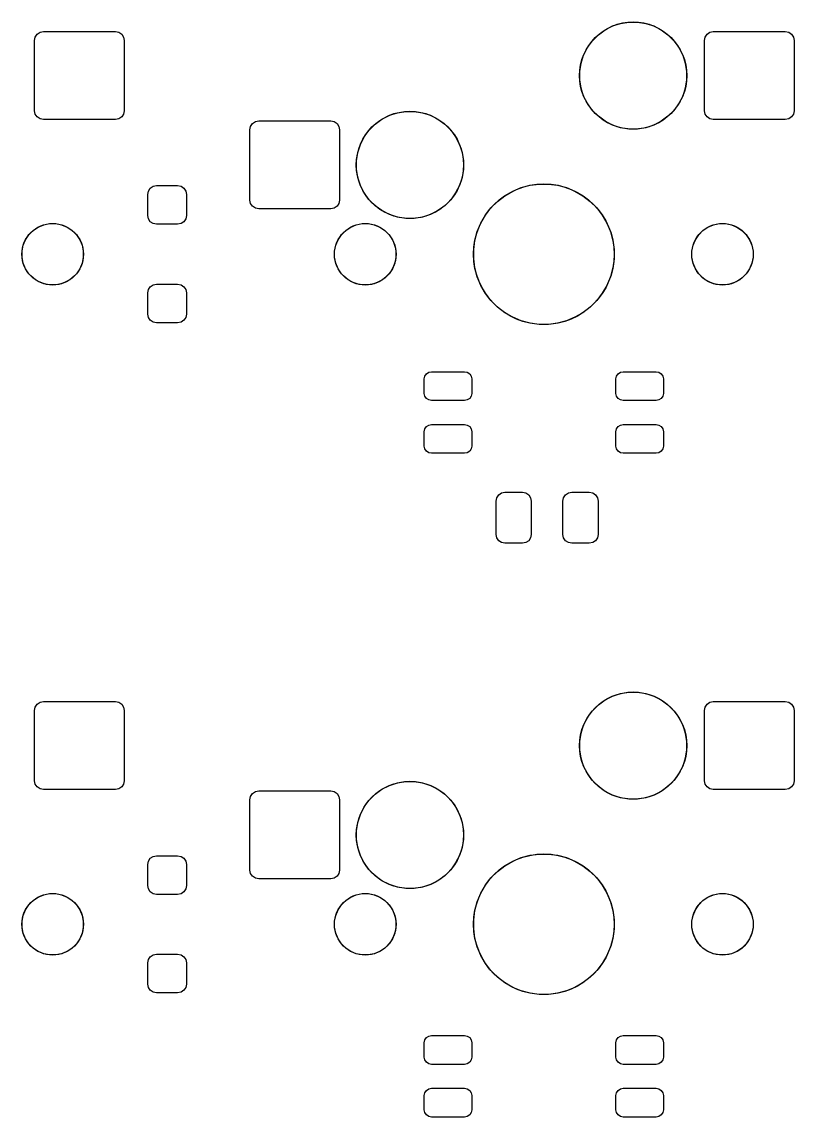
# Model space of a CAD drawing. Header units: millimetres. Extents: x 21 to 415, y -164 to -17.
# Drawn here: x 280.94 to 302.91, y -55.99 to -24.85 of the extents above; entities that cross this region are included whole.
import ezdxf

# ---------------------------------------------------------------- set-up
doc = ezdxf.new("R2010")
doc.units = ezdxf.units.MM
doc.layers.add('B.Mask', color=4, linetype='CONTINUOUS', true_color=0x02ffee)

msp = doc.modelspace()

# ---------------------------------------------------------------- linework, layer by layer
at = {"layer": 'B.Mask', "linetype": 'CONTINUOUS'}
for p, q in [((297.745783, -24.967959), (297.973371, -24.894011)), ((297.973371, -24.894011), (298.209725, -24.856576)), ((298.209725, -24.856576), (298.449025, -24.856576)), ((298.449025, -24.856576), (298.685379, -24.894011)), ((298.685379, -24.894011), (298.912967, -24.967959)), ((281.325405, -25.281204), (281.379598, -25.200098)), ((281.379598, -25.200098), (281.460704, -25.145905)), ((281.460704, -25.145905), (281.556375, -25.126875)), ((281.556375, -25.126875), (283.606375, -25.126875)), ((283.606375, -25.126875), (283.702046, -25.145905)), ((283.702046, -25.145905), (283.783152, -25.200098)), ((283.783152, -25.200098), (283.837345, -25.281204)), ((297.169756, -25.386467), (297.338967, -25.217256)), ((297.338967, -25.217256), (297.532565, -25.076599)), ((297.532565, -25.076599), (297.745783, -24.967959)), ((298.912967, -24.967959), (299.126185, -25.076599)), ((299.126185, -25.076599), (299.319783, -25.217256)), ((299.319783, -25.217256), (299.488994, -25.386467)), ((300.375405, -25.281204), (300.429598, -25.200098)), ((300.429598, -25.200098), (300.510704, -25.145905)), ((300.510704, -25.145905), (300.606375, -25.126875)), ((300.606375, -25.126875), (302.656375, -25.126875)), ((302.656375, -25.126875), (302.752046, -25.145905)), ((302.752046, -25.145905), (302.833152, -25.200098)), ((302.833152, -25.200098), (302.887345, -25.281204)), ((281.306375, -25.376875), (281.325405, -25.281204)), ((281.306375, -27.376875), (281.306375, -25.376875)), ((283.837345, -25.281204), (283.856375, -25.376875)), ((283.856375, -25.376875), (283.856375, -27.376875)), ((297.029099, -25.580065), (297.169756, -25.386467)), ((299.488994, -25.386467), (299.629651, -25.580065)), ((300.356375, -25.376875), (300.375405, -25.281204)), ((300.356375, -27.376875), (300.356375, -25.376875)), ((302.887345, -25.281204), (302.906375, -25.376875)), ((302.906375, -25.376875), (302.906375, -27.376875)), ((296.846511, -26.020871), (296.920459, -25.793283)), ((296.920459, -25.793283), (297.029099, -25.580065)), ((299.629651, -25.580065), (299.738291, -25.793283)), ((299.738291, -25.793283), (299.812239, -26.020871)), ((296.809076, -26.257225), (296.846511, -26.020871)), ((299.812239, -26.020871), (299.849674, -26.257225)), ((296.809076, -26.496525), (296.809076, -26.257225)), ((299.849674, -26.257225), (299.849674, -26.496525)), ((296.846511, -26.732879), (296.809076, -26.496525)), ((296.920459, -26.960467), (296.846511, -26.732879)), ((299.812239, -26.732879), (299.738291, -26.960467)), ((299.849674, -26.496525), (299.812239, -26.732879)), ((297.029099, -27.173685), (296.920459, -26.960467)), ((299.738291, -26.960467), (299.629651, -27.173685)), ((281.325405, -27.472546), (281.306375, -27.376875)), ((283.856375, -27.376875), (283.837345, -27.472546)), ((291.623371, -27.434011), (291.859725, -27.396576)), ((291.859725, -27.396576), (292.099025, -27.396576)), ((292.099025, -27.396576), (292.335379, -27.434011)), ((297.169756, -27.367283), (297.029099, -27.173685)), ((297.338967, -27.536494), (297.169756, -27.367283)), ((299.488994, -27.367283), (299.319783, -27.536494)), ((299.629651, -27.173685), (299.488994, -27.367283)), ((300.375405, -27.472546), (300.356375, -27.376875)), ((302.906375, -27.376875), (302.887345, -27.472546)), ((281.379598, -27.553652), (281.325405, -27.472546)), ((281.460704, -27.607845), (281.379598, -27.553652)), ((281.556375, -27.626875), (281.460704, -27.607845)), ((283.606375, -27.626875), (281.556375, -27.626875)), ((283.702046, -27.607845), (283.606375, -27.626875)), ((283.783152, -27.553652), (283.702046, -27.607845)), ((283.837345, -27.472546), (283.783152, -27.553652)), ((287.502598, -27.740098), (287.583704, -27.685905)), ((287.583704, -27.685905), (287.679375, -27.666875)), ((287.679375, -27.666875), (289.729375, -27.666875)), ((289.729375, -27.666875), (289.825046, -27.685905)), ((289.825046, -27.685905), (289.906152, -27.740098)), ((290.988967, -27.757256), (291.182565, -27.616599)), ((291.182565, -27.616599), (291.395783, -27.507959)), ((291.395783, -27.507959), (291.623371, -27.434011)), ((292.335379, -27.434011), (292.562967, -27.507959)), ((292.562967, -27.507959), (292.776185, -27.616599)), ((292.776185, -27.616599), (292.969783, -27.757256)), ((297.532565, -27.677151), (297.338967, -27.536494)), ((297.745783, -27.785791), (297.532565, -27.677151)), ((299.126185, -27.677151), (298.912967, -27.785791)), ((299.319783, -27.536494), (299.126185, -27.677151)), ((300.429598, -27.553652), (300.375405, -27.472546)), ((300.510704, -27.607845), (300.429598, -27.553652)), ((300.606375, -27.626875), (300.510704, -27.607845)), ((302.656375, -27.626875), (300.606375, -27.626875)), ((302.752046, -27.607845), (302.656375, -27.626875)), ((302.833152, -27.553652), (302.752046, -27.607845)), ((302.887345, -27.472546), (302.833152, -27.553652)), ((287.429375, -27.916875), (287.448405, -27.821204)), ((287.429375, -29.916875), (287.429375, -27.916875)), ((287.448405, -27.821204), (287.502598, -27.740098)), ((289.906152, -27.740098), (289.960345, -27.821204)), ((289.960345, -27.821204), (289.979375, -27.916875)), ((289.979375, -27.916875), (289.979375, -29.916875)), ((290.679099, -28.120065), (290.819756, -27.926467)), ((290.819756, -27.926467), (290.988967, -27.757256)), ((292.969783, -27.757256), (293.138994, -27.926467)), ((293.138994, -27.926467), (293.279651, -28.120065)), ((297.973371, -27.859739), (297.745783, -27.785791)), ((298.209725, -27.897174), (297.973371, -27.859739)), ((298.449025, -27.897174), (298.209725, -27.897174)), ((298.685379, -27.859739), (298.449025, -27.897174)), ((298.912967, -27.785791), (298.685379, -27.859739)), ((290.496511, -28.560871), (290.570459, -28.333283)), ((290.570459, -28.333283), (290.679099, -28.120065)), ((293.279651, -28.120065), (293.388291, -28.333283)), ((293.388291, -28.333283), (293.462239, -28.560871)), ((290.459076, -28.797225), (290.496511, -28.560871)), ((293.462239, -28.560871), (293.499674, -28.797225)), ((290.459076, -29.036525), (290.459076, -28.797225)), ((293.499674, -28.797225), (293.499674, -29.036525)), ((290.496511, -29.272879), (290.459076, -29.036525)), ((293.499674, -29.036525), (293.462239, -29.272879)), ((284.596973, -29.580098), (284.678079, -29.525905)), ((284.678079, -29.525905), (284.77375, -29.506875)), ((284.77375, -29.506875), (285.37375, -29.506875)), ((285.37375, -29.506875), (285.469421, -29.525905)), ((285.469421, -29.525905), (285.550527, -29.580098)), ((290.570459, -29.500467), (290.496511, -29.272879)), ((290.679099, -29.713685), (290.570459, -29.500467)), ((293.388291, -29.500467), (293.279651, -29.713685)), ((293.462239, -29.272879), (293.388291, -29.500467)), ((294.904798, -29.66313), (295.146496, -29.563015)), ((295.146496, -29.563015), (295.399194, -29.495304)), ((295.399194, -29.495304), (295.658569, -29.461157)), ((295.658569, -29.461157), (295.920181, -29.461157)), ((295.920181, -29.461157), (296.179556, -29.495304)), ((296.179556, -29.495304), (296.432254, -29.563015)), ((296.432254, -29.563015), (296.673952, -29.66313)), ((284.52375, -29.756875), (284.54278, -29.661204)), ((284.52375, -30.356875), (284.52375, -29.756875)), ((284.54278, -29.661204), (284.596973, -29.580098)), ((285.550527, -29.580098), (285.60472, -29.661204)), ((285.60472, -29.661204), (285.62375, -29.756875)), ((285.62375, -29.756875), (285.62375, -30.356875)), ((290.819756, -29.907283), (290.679099, -29.713685)), ((293.279651, -29.713685), (293.138994, -29.907283)), ((294.470683, -29.953195), (294.678235, -29.793936)), ((294.678235, -29.793936), (294.904798, -29.66313)), ((296.673952, -29.66313), (296.900515, -29.793936)), ((296.900515, -29.793936), (297.108067, -29.953195)), ((287.448405, -30.012546), (287.429375, -29.916875)), ((287.502598, -30.093652), (287.448405, -30.012546)), ((287.583704, -30.147845), (287.502598, -30.093652)), ((287.679375, -30.166875), (287.583704, -30.147845)), ((289.729375, -30.166875), (287.679375, -30.166875)), ((289.825046, -30.147845), (289.729375, -30.166875)), ((289.906152, -30.093652), (289.825046, -30.147845)), ((289.960345, -30.012546), (289.906152, -30.093652)), ((289.979375, -29.916875), (289.960345, -30.012546)), ((290.988967, -30.076494), (290.819756, -29.907283)), ((291.182565, -30.217151), (290.988967, -30.076494)), ((292.969783, -30.076494), (292.776185, -30.217151)), ((293.138994, -29.907283), (292.969783, -30.076494)), ((294.126436, -30.345735), (294.285695, -30.138183)), ((294.285695, -30.138183), (294.470683, -29.953195)), ((297.108067, -29.953195), (297.293055, -30.138183)), ((297.293055, -30.138183), (297.452314, -30.345735)), ((284.54278, -30.452546), (284.52375, -30.356875)), ((284.596973, -30.533652), (284.54278, -30.452546)), ((285.60472, -30.452546), (285.550527, -30.533652)), ((285.62375, -30.356875), (285.60472, -30.452546)), ((291.395783, -30.325791), (291.182565, -30.217151)), ((291.623371, -30.399739), (291.395783, -30.325791)), ((291.859725, -30.437174), (291.623371, -30.399739)), ((292.099025, -30.437174), (291.859725, -30.437174)), ((292.335379, -30.399739), (292.099025, -30.437174)), ((292.562967, -30.325791), (292.335379, -30.399739)), ((292.776185, -30.217151), (292.562967, -30.325791)), ((293.99563, -30.572298), (294.126436, -30.345735)), ((297.452314, -30.345735), (297.58312, -30.572298)), ((281.142991, -30.901781), (281.264281, -30.780491)), ((281.264281, -30.780491), (281.406903, -30.685194)), ((281.406903, -30.685194), (281.565376, -30.619552)), ((281.565376, -30.619552), (281.73361, -30.586088)), ((281.73361, -30.586088), (281.90514, -30.586088)), ((281.90514, -30.586088), (282.073374, -30.619552)), ((282.073374, -30.619552), (282.231847, -30.685194)), ((282.231847, -30.685194), (282.374469, -30.780491)), ((282.374469, -30.780491), (282.495759, -30.901781)), ((284.678079, -30.587845), (284.596973, -30.533652)), ((284.77375, -30.606875), (284.678079, -30.587845)), ((285.37375, -30.606875), (284.77375, -30.606875)), ((285.469421, -30.587845), (285.37375, -30.606875)), ((285.550527, -30.533652), (285.469421, -30.587845)), ((290.032991, -30.901781), (290.154281, -30.780491)), ((290.154281, -30.780491), (290.296903, -30.685194)), ((290.296903, -30.685194), (290.455376, -30.619552)), ((290.455376, -30.619552), (290.62361, -30.586088)), ((290.62361, -30.586088), (290.79514, -30.586088)), ((290.79514, -30.586088), (290.963374, -30.619552)), ((290.963374, -30.619552), (291.121847, -30.685194)), ((291.121847, -30.685194), (291.264469, -30.780491)), ((291.264469, -30.780491), (291.385759, -30.901781)), ((293.827804, -31.066694), (293.895515, -30.813996)), ((293.895515, -30.813996), (293.99563, -30.572298)), ((297.58312, -30.572298), (297.683235, -30.813996)), ((297.683235, -30.813996), (297.750946, -31.066694)), ((300.192991, -30.901781), (300.314281, -30.780491)), ((300.314281, -30.780491), (300.456903, -30.685194)), ((300.456903, -30.685194), (300.615376, -30.619552)), ((300.615376, -30.619552), (300.78361, -30.586088)), ((300.78361, -30.586088), (300.95514, -30.586088)), ((300.95514, -30.586088), (301.123374, -30.619552)), ((301.123374, -30.619552), (301.281847, -30.685194)), ((301.281847, -30.685194), (301.424469, -30.780491)), ((301.424469, -30.780491), (301.545759, -30.901781)), ((280.982052, -31.202876), (281.047694, -31.044403)), ((281.047694, -31.044403), (281.142991, -30.901781)), ((282.495759, -30.901781), (282.591056, -31.044403)), ((282.591056, -31.044403), (282.656698, -31.202876)), ((289.872052, -31.202876), (289.937694, -31.044403)), ((289.937694, -31.044403), (290.032991, -30.901781)), ((291.385759, -30.901781), (291.481056, -31.044403)), ((291.481056, -31.044403), (291.546698, -31.202876)), ((293.793657, -31.326069), (293.827804, -31.066694)), ((297.750946, -31.066694), (297.785093, -31.326069)), ((300.032052, -31.202876), (300.097694, -31.044403)), ((300.097694, -31.044403), (300.192991, -30.901781)), ((301.545759, -30.901781), (301.641056, -31.044403)), ((301.641056, -31.044403), (301.706698, -31.202876)), ((280.948588, -31.37111), (280.982052, -31.202876)), ((280.948588, -31.54264), (280.948588, -31.37111)), ((282.656698, -31.202876), (282.690162, -31.37111)), ((282.690162, -31.37111), (282.690162, -31.54264)), ((289.838588, -31.37111), (289.872052, -31.202876)), ((289.838588, -31.54264), (289.838588, -31.37111)), ((291.546698, -31.202876), (291.580162, -31.37111)), ((291.580162, -31.37111), (291.580162, -31.54264)), ((293.793657, -31.587681), (293.793657, -31.326069)), ((297.785093, -31.326069), (297.785093, -31.587681)), ((299.998588, -31.37111), (300.032052, -31.202876)), ((299.998588, -31.54264), (299.998588, -31.37111)), ((301.706698, -31.202876), (301.740162, -31.37111)), ((301.740162, -31.37111), (301.740162, -31.54264)), ((280.982052, -31.710874), (280.948588, -31.54264)), ((281.047694, -31.869347), (280.982052, -31.710874)), ((282.656698, -31.710874), (282.591056, -31.869347)), ((282.690162, -31.54264), (282.656698, -31.710874)), ((289.872052, -31.710874), (289.838588, -31.54264)), ((289.937694, -31.869347), (289.872052, -31.710874)), ((291.546698, -31.710874), (291.481056, -31.869347)), ((291.580162, -31.54264), (291.546698, -31.710874)), ((293.827804, -31.847056), (293.793657, -31.587681)), ((297.785093, -31.587681), (297.750946, -31.847056)), ((300.032052, -31.710874), (299.998588, -31.54264)), ((300.097694, -31.869347), (300.032052, -31.710874)), ((301.706698, -31.710874), (301.641056, -31.869347)), ((301.740162, -31.54264), (301.706698, -31.710874)), ((281.142991, -32.011969), (281.047694, -31.869347)), ((281.264281, -32.133259), (281.142991, -32.011969)), ((282.495759, -32.011969), (282.374469, -32.133259)), ((282.591056, -31.869347), (282.495759, -32.011969)), ((290.032991, -32.011969), (289.937694, -31.869347)), ((290.154281, -32.133259), (290.032991, -32.011969)), ((291.385759, -32.011969), (291.264469, -32.133259)), ((291.481056, -31.869347), (291.385759, -32.011969)), ((293.895515, -32.099754), (293.827804, -31.847056)), ((297.750946, -31.847056), (297.683235, -32.099754)), ((300.192991, -32.011969), (300.097694, -31.869347)), ((300.314281, -32.133259), (300.192991, -32.011969)), ((301.545759, -32.011969), (301.424469, -32.133259)), ((301.641056, -31.869347), (301.545759, -32.011969)), ((281.406903, -32.228556), (281.264281, -32.133259)), ((281.565376, -32.294198), (281.406903, -32.228556)), ((281.73361, -32.327662), (281.565376, -32.294198)), ((281.90514, -32.327662), (281.73361, -32.327662)), ((282.073374, -32.294198), (281.90514, -32.327662)), ((282.231847, -32.228556), (282.073374, -32.294198)), ((282.374469, -32.133259), (282.231847, -32.228556)), ((284.54278, -32.461204), (284.596973, -32.380098)), ((284.596973, -32.380098), (284.678079, -32.325905)), ((284.678079, -32.325905), (284.77375, -32.306875)), ((284.77375, -32.306875), (285.37375, -32.306875)), ((285.37375, -32.306875), (285.469421, -32.325905)), ((285.469421, -32.325905), (285.550527, -32.380098)), ((285.550527, -32.380098), (285.60472, -32.461204)), ((290.296903, -32.228556), (290.154281, -32.133259)), ((290.455376, -32.294198), (290.296903, -32.228556)), ((290.62361, -32.327662), (290.455376, -32.294198)), ((290.79514, -32.327662), (290.62361, -32.327662)), ((290.963374, -32.294198), (290.79514, -32.327662)), ((291.121847, -32.228556), (290.963374, -32.294198)), ((291.264469, -32.133259), (291.121847, -32.228556)), ((293.99563, -32.341452), (293.895515, -32.099754)), ((294.126436, -32.568015), (293.99563, -32.341452)), ((297.58312, -32.341452), (297.452314, -32.568015)), ((297.683235, -32.099754), (297.58312, -32.341452)), ((300.456903, -32.228556), (300.314281, -32.133259)), ((300.615376, -32.294198), (300.456903, -32.228556)), ((300.78361, -32.327662), (300.615376, -32.294198)), ((300.95514, -32.327662), (300.78361, -32.327662)), ((301.123374, -32.294198), (300.95514, -32.327662)), ((301.281847, -32.228556), (301.123374, -32.294198)), ((301.424469, -32.133259), (301.281847, -32.228556)), ((284.52375, -32.556875), (284.54278, -32.461204)), ((284.52375, -33.156875), (284.52375, -32.556875)), ((285.60472, -32.461204), (285.62375, -32.556875)), ((285.62375, -32.556875), (285.62375, -33.156875)), ((294.285695, -32.775567), (294.126436, -32.568015)), ((297.452314, -32.568015), (297.293055, -32.775567)), ((294.470683, -32.960555), (294.285695, -32.775567)), ((294.678235, -33.119814), (294.470683, -32.960555)), ((297.108067, -32.960555), (296.900515, -33.119814)), ((297.293055, -32.775567), (297.108067, -32.960555)), ((284.54278, -33.252546), (284.52375, -33.156875)), ((284.596973, -33.333652), (284.54278, -33.252546)), ((285.60472, -33.252546), (285.550527, -33.333652)), ((285.62375, -33.156875), (285.60472, -33.252546)), ((294.904798, -33.25062), (294.678235, -33.119814)), ((295.146496, -33.350735), (294.904798, -33.25062)), ((296.673952, -33.25062), (296.432254, -33.350735)), ((296.900515, -33.119814), (296.673952, -33.25062)), ((284.678079, -33.387845), (284.596973, -33.333652)), ((284.77375, -33.406875), (284.678079, -33.387845)), ((285.37375, -33.406875), (284.77375, -33.406875)), ((285.469421, -33.387845), (285.37375, -33.406875)), ((285.550527, -33.333652), (285.469421, -33.387845)), ((295.399194, -33.418446), (295.146496, -33.350735)), ((295.658569, -33.452593), (295.399194, -33.418446)), ((295.920181, -33.452593), (295.658569, -33.452593)), ((296.179556, -33.418446), (295.920181, -33.452593)), ((296.432254, -33.350735), (296.179556, -33.418446)), ((292.40498, -34.923425), (292.449418, -34.856918)), ((292.449418, -34.856918), (292.515925, -34.81248)), ((292.515925, -34.81248), (292.594375, -34.796875)), ((292.594375, -34.796875), (293.534375, -34.796875)), ((293.534375, -34.796875), (293.612825, -34.81248)), ((293.612825, -34.81248), (293.679332, -34.856918)), ((293.679332, -34.856918), (293.72377, -34.923425)), ((297.85498, -34.923425), (297.899418, -34.856918)), ((297.899418, -34.856918), (297.965925, -34.81248)), ((297.965925, -34.81248), (298.044375, -34.796875)), ((298.044375, -34.796875), (298.984375, -34.796875)), ((298.984375, -34.796875), (299.062825, -34.81248)), ((299.062825, -34.81248), (299.129332, -34.856918)), ((299.129332, -34.856918), (299.17377, -34.923425)), ((292.389375, -35.001875), (292.40498, -34.923425)), ((292.389375, -35.411875), (292.389375, -35.001875)), ((293.72377, -34.923425), (293.739375, -35.001875)), ((293.739375, -35.001875), (293.739375, -35.411875)), ((297.839375, -35.001875), (297.85498, -34.923425)), ((297.839375, -35.411875), (297.839375, -35.001875)), ((299.17377, -34.923425), (299.189375, -35.001875)), ((299.189375, -35.001875), (299.189375, -35.411875)), ((292.40498, -35.490325), (292.389375, -35.411875)), ((292.449418, -35.556832), (292.40498, -35.490325)), ((293.72377, -35.490325), (293.679332, -35.556832)), ((293.739375, -35.411875), (293.72377, -35.490325)), ((297.85498, -35.490325), (297.839375, -35.411875)), ((297.899418, -35.556832), (297.85498, -35.490325)), ((299.17377, -35.490325), (299.129332, -35.556832)), ((299.189375, -35.411875), (299.17377, -35.490325)), ((292.515925, -35.60127), (292.449418, -35.556832)), ((292.594375, -35.616875), (292.515925, -35.60127)), ((293.534375, -35.616875), (292.594375, -35.616875)), ((293.612825, -35.60127), (293.534375, -35.616875)), ((293.679332, -35.556832), (293.612825, -35.60127)), ((297.965925, -35.60127), (297.899418, -35.556832)), ((298.044375, -35.616875), (297.965925, -35.60127)), ((298.984375, -35.616875), (298.044375, -35.616875)), ((299.062825, -35.60127), (298.984375, -35.616875)), ((299.129332, -35.556832), (299.062825, -35.60127)), ((292.389375, -36.501875), (292.40498, -36.423425)), ((292.40498, -36.423425), (292.449418, -36.356918)), ((292.449418, -36.356918), (292.515925, -36.31248)), ((292.515925, -36.31248), (292.594375, -36.296875)), ((292.594375, -36.296875), (293.534375, -36.296875)), ((293.534375, -36.296875), (293.612825, -36.31248)), ((293.612825, -36.31248), (293.679332, -36.356918)), ((293.679332, -36.356918), (293.72377, -36.423425)), ((293.72377, -36.423425), (293.739375, -36.501875)), ((297.839375, -36.501875), (297.85498, -36.423425)), ((297.85498, -36.423425), (297.899418, -36.356918)), ((297.899418, -36.356918), (297.965925, -36.31248)), ((297.965925, -36.31248), (298.044375, -36.296875)), ((298.044375, -36.296875), (298.984375, -36.296875)), ((298.984375, -36.296875), (299.062825, -36.31248)), ((299.062825, -36.31248), (299.129332, -36.356918)), ((299.129332, -36.356918), (299.17377, -36.423425)), ((299.17377, -36.423425), (299.189375, -36.501875)), ((292.389375, -36.911875), (292.389375, -36.501875)), ((293.739375, -36.501875), (293.739375, -36.911875)), ((297.839375, -36.911875), (297.839375, -36.501875)), ((299.189375, -36.501875), (299.189375, -36.911875)), ((292.40498, -36.990325), (292.389375, -36.911875)), ((292.449418, -37.056832), (292.40498, -36.990325)), ((293.72377, -36.990325), (293.679332, -37.056832)), ((293.739375, -36.911875), (293.72377, -36.990325)), ((297.85498, -36.990325), (297.839375, -36.911875)), ((297.899418, -37.056832), (297.85498, -36.990325)), ((299.17377, -36.990325), (299.129332, -37.056832)), ((299.189375, -36.911875), (299.17377, -36.990325)), ((292.515925, -37.10127), (292.449418, -37.056832)), ((292.594375, -37.116875), (292.515925, -37.10127)), ((293.534375, -37.116875), (292.594375, -37.116875)), ((293.612825, -37.10127), (293.534375, -37.116875)), ((293.679332, -37.056832), (293.612825, -37.10127)), ((297.965925, -37.10127), (297.899418, -37.056832)), ((298.044375, -37.116875), (297.965925, -37.10127)), ((298.984375, -37.116875), (298.044375, -37.116875)), ((299.062825, -37.10127), (298.984375, -37.116875)), ((299.129332, -37.056832), (299.062825, -37.10127)), ((294.450905, -38.379329), (294.505098, -38.298223)), ((294.505098, -38.298223), (294.586204, -38.24403)), ((294.586204, -38.24403), (294.681875, -38.225)), ((294.681875, -38.225), (295.181875, -38.225)), ((295.181875, -38.225), (295.277546, -38.24403)), ((295.277546, -38.24403), (295.358652, -38.298223)), ((295.358652, -38.298223), (295.412845, -38.379329)), ((296.350905, -38.379329), (296.405098, -38.298223)), ((296.405098, -38.298223), (296.486204, -38.24403)), ((296.486204, -38.24403), (296.581875, -38.225)), ((296.581875, -38.225), (297.081875, -38.225)), ((297.081875, -38.225), (297.177546, -38.24403)), ((297.177546, -38.24403), (297.258652, -38.298223)), ((297.258652, -38.298223), (297.312845, -38.379329)), ((294.431875, -38.475), (294.450905, -38.379329)), ((294.431875, -39.425), (294.431875, -38.475)), ((295.412845, -38.379329), (295.431875, -38.475)), ((295.431875, -38.475), (295.431875, -39.425)), ((296.331875, -38.475), (296.350905, -38.379329)), ((296.331875, -39.425), (296.331875, -38.475)), ((297.312845, -38.379329), (297.331875, -38.475)), ((297.331875, -38.475), (297.331875, -39.425)), ((294.450905, -39.520671), (294.431875, -39.425)), ((294.505098, -39.601777), (294.450905, -39.520671)), ((295.412845, -39.520671), (295.358652, -39.601777)), ((295.431875, -39.425), (295.412845, -39.520671)), ((296.350905, -39.520671), (296.331875, -39.425)), ((296.405098, -39.601777), (296.350905, -39.520671)), ((297.312845, -39.520671), (297.258652, -39.601777)), ((297.331875, -39.425), (297.312845, -39.520671)), ((294.586204, -39.65597), (294.505098, -39.601777)), ((294.681875, -39.675), (294.586204, -39.65597)), ((295.181875, -39.675), (294.681875, -39.675)), ((295.277546, -39.65597), (295.181875, -39.675)), ((295.358652, -39.601777), (295.277546, -39.65597)), ((296.486204, -39.65597), (296.405098, -39.601777)), ((296.581875, -39.675), (296.486204, -39.65597)), ((297.081875, -39.675), (296.581875, -39.675)), ((297.177546, -39.65597), (297.081875, -39.675)), ((297.258652, -39.601777), (297.177546, -39.65597)), ((281.379598, -44.250098), (281.460704, -44.195905)), ((281.460704, -44.195905), (281.556375, -44.176875)), ((281.556375, -44.176875), (283.606375, -44.176875)), ((283.606375, -44.176875), (283.702046, -44.195905)), ((283.702046, -44.195905), (283.783152, -44.250098)), ((297.338967, -44.267256), (297.532565, -44.126599)), ((297.532565, -44.126599), (297.745783, -44.017959)), ((297.745783, -44.017959), (297.973371, -43.944011)), ((297.973371, -43.944011), (298.209725, -43.906576)), ((298.209725, -43.906576), (298.449025, -43.906576)), ((298.449025, -43.906576), (298.685379, -43.944011)), ((298.685379, -43.944011), (298.912967, -44.017959)), ((298.912967, -44.017959), (299.126185, -44.126599)), ((299.126185, -44.126599), (299.319783, -44.267256)), ((300.429598, -44.250098), (300.510704, -44.195905)), ((300.510704, -44.195905), (300.606375, -44.176875)), ((300.606375, -44.176875), (302.656375, -44.176875)), ((302.656375, -44.176875), (302.752046, -44.195905)), ((302.752046, -44.195905), (302.833152, -44.250098)), ((281.306375, -44.426875), (281.325405, -44.331204)), ((281.306375, -46.426875), (281.306375, -44.426875)), ((281.325405, -44.331204), (281.379598, -44.250098)), ((283.783152, -44.250098), (283.837345, -44.331204)), ((283.837345, -44.331204), (283.856375, -44.426875)), ((283.856375, -44.426875), (283.856375, -46.426875)), ((297.029099, -44.630065), (297.169756, -44.436467)), ((297.169756, -44.436467), (297.338967, -44.267256)), ((299.319783, -44.267256), (299.488994, -44.436467)), ((299.488994, -44.436467), (299.629651, -44.630065)), ((300.356375, -44.426875), (300.375405, -44.331204)), ((300.356375, -46.426875), (300.356375, -44.426875)), ((300.375405, -44.331204), (300.429598, -44.250098)), ((302.833152, -44.250098), (302.887345, -44.331204)), ((302.887345, -44.331204), (302.906375, -44.426875)), ((302.906375, -44.426875), (302.906375, -46.426875)), ((296.920459, -44.843283), (297.029099, -44.630065)), ((299.629651, -44.630065), (299.738291, -44.843283)), ((296.809076, -45.307225), (296.846511, -45.070871)), ((296.846511, -45.070871), (296.920459, -44.843283)), ((299.738291, -44.843283), (299.812239, -45.070871)), ((299.812239, -45.070871), (299.849674, -45.307225)), ((296.809076, -45.546525), (296.809076, -45.307225)), ((299.849674, -45.307225), (299.849674, -45.546525)), ((296.846511, -45.782879), (296.809076, -45.546525)), ((299.849674, -45.546525), (299.812239, -45.782879)), ((296.920459, -46.010467), (296.846511, -45.782879)), ((297.029099, -46.223685), (296.920459, -46.010467)), ((299.738291, -46.010467), (299.629651, -46.223685)), ((299.812239, -45.782879), (299.738291, -46.010467)), ((297.169756, -46.417283), (297.029099, -46.223685)), ((299.629651, -46.223685), (299.488994, -46.417283)), ((281.325405, -46.522546), (281.306375, -46.426875)), ((281.379598, -46.603652), (281.325405, -46.522546)), ((281.460704, -46.657845), (281.379598, -46.603652)), ((281.556375, -46.676875), (281.460704, -46.657845)), ((283.606375, -46.676875), (281.556375, -46.676875)), ((283.702046, -46.657845), (283.606375, -46.676875)), ((283.783152, -46.603652), (283.702046, -46.657845)), ((283.837345, -46.522546), (283.783152, -46.603652)), ((283.856375, -46.426875), (283.837345, -46.522546)), ((290.988967, -46.807256), (291.182565, -46.666599)), ((291.182565, -46.666599), (291.395783, -46.557959)), ((291.395783, -46.557959), (291.623371, -46.484011)), ((291.623371, -46.484011), (291.859725, -46.446576)), ((291.859725, -46.446576), (292.099025, -46.446576)), ((292.099025, -46.446576), (292.335379, -46.484011)), ((292.335379, -46.484011), (292.562967, -46.557959)), ((292.562967, -46.557959), (292.776185, -46.666599)), ((292.776185, -46.666599), (292.969783, -46.807256)), ((297.338967, -46.586494), (297.169756, -46.417283)), ((297.532565, -46.727151), (297.338967, -46.586494)), ((299.319783, -46.586494), (299.126185, -46.727151)), ((299.488994, -46.417283), (299.319783, -46.586494)), ((300.375405, -46.522546), (300.356375, -46.426875)), ((300.429598, -46.603652), (300.375405, -46.522546)), ((300.510704, -46.657845), (300.429598, -46.603652)), ((300.606375, -46.676875), (300.510704, -46.657845)), ((302.656375, -46.676875), (300.606375, -46.676875)), ((302.752046, -46.657845), (302.656375, -46.676875)), ((302.833152, -46.603652), (302.752046, -46.657845)), ((302.887345, -46.522546), (302.833152, -46.603652)), ((302.906375, -46.426875), (302.887345, -46.522546)), ((287.429375, -46.966875), (287.448405, -46.871204)), ((287.429375, -48.966875), (287.429375, -46.966875)), ((287.448405, -46.871204), (287.502598, -46.790098)), ((287.502598, -46.790098), (287.583704, -46.735905)), ((287.583704, -46.735905), (287.679375, -46.716875)), ((287.679375, -46.716875), (289.729375, -46.716875)), ((289.729375, -46.716875), (289.825046, -46.735905)), ((289.825046, -46.735905), (289.906152, -46.790098)), ((289.906152, -46.790098), (289.960345, -46.871204)), ((289.960345, -46.871204), (289.979375, -46.966875)), ((289.979375, -46.966875), (289.979375, -48.966875)), ((290.679099, -47.170065), (290.819756, -46.976467)), ((290.819756, -46.976467), (290.988967, -46.807256)), ((292.969783, -46.807256), (293.138994, -46.976467)), ((293.138994, -46.976467), (293.279651, -47.170065)), ((297.745783, -46.835791), (297.532565, -46.727151)), ((297.973371, -46.909739), (297.745783, -46.835791)), ((298.209725, -46.947174), (297.973371, -46.909739)), ((298.449025, -46.947174), (298.209725, -46.947174)), ((298.685379, -46.909739), (298.449025, -46.947174)), ((298.912967, -46.835791), (298.685379, -46.909739)), ((299.126185, -46.727151), (298.912967, -46.835791)), ((290.570459, -47.383283), (290.679099, -47.170065)), ((293.279651, -47.170065), (293.388291, -47.383283)), ((290.459076, -47.847225), (290.496511, -47.610871)), ((290.496511, -47.610871), (290.570459, -47.383283)), ((293.388291, -47.383283), (293.462239, -47.610871)), ((293.462239, -47.610871), (293.499674, -47.847225)), ((290.459076, -48.086525), (290.459076, -47.847225)), ((293.499674, -47.847225), (293.499674, -48.086525)), ((290.496511, -48.322879), (290.459076, -48.086525)), ((293.499674, -48.086525), (293.462239, -48.322879)), ((284.678079, -48.575905), (284.77375, -48.556875)), ((284.77375, -48.556875), (285.37375, -48.556875)), ((285.37375, -48.556875), (285.469421, -48.575905)), ((290.570459, -48.550467), (290.496511, -48.322879)), ((290.679099, -48.763685), (290.570459, -48.550467)), ((293.388291, -48.550467), (293.279651, -48.763685)), ((293.462239, -48.322879), (293.388291, -48.550467)), ((295.146496, -48.613015), (295.399194, -48.545304)), ((295.399194, -48.545304), (295.658569, -48.511157)), ((295.658569, -48.511157), (295.920181, -48.511157)), ((295.920181, -48.511157), (296.179556, -48.545304)), ((296.179556, -48.545304), (296.432254, -48.613015)), ((284.52375, -48.806875), (284.54278, -48.711204)), ((284.52375, -49.406875), (284.52375, -48.806875)), ((284.54278, -48.711204), (284.596973, -48.630098)), ((284.596973, -48.630098), (284.678079, -48.575905)), ((285.469421, -48.575905), (285.550527, -48.630098)), ((285.550527, -48.630098), (285.60472, -48.711204)), ((285.60472, -48.711204), (285.62375, -48.806875)), ((285.62375, -48.806875), (285.62375, -49.406875)), ((290.819756, -48.957283), (290.679099, -48.763685)), ((293.279651, -48.763685), (293.138994, -48.957283)), ((294.470683, -49.003195), (294.678235, -48.843936)), ((294.678235, -48.843936), (294.904798, -48.71313)), ((294.904798, -48.71313), (295.146496, -48.613015)), ((296.432254, -48.613015), (296.673952, -48.71313)), ((296.673952, -48.71313), (296.900515, -48.843936)), ((296.900515, -48.843936), (297.108067, -49.003195)), ((287.448405, -49.062546), (287.429375, -48.966875)), ((287.502598, -49.143652), (287.448405, -49.062546)), ((287.583704, -49.197845), (287.502598, -49.143652)), ((289.906152, -49.143652), (289.825046, -49.197845)), ((289.960345, -49.062546), (289.906152, -49.143652)), ((289.979375, -48.966875), (289.960345, -49.062546)), ((290.988967, -49.126494), (290.819756, -48.957283)), ((291.182565, -49.267151), (290.988967, -49.126494)), ((292.969783, -49.126494), (292.776185, -49.267151)), ((293.138994, -48.957283), (292.969783, -49.126494)), ((294.126436, -49.395735), (294.285695, -49.188183)), ((294.285695, -49.188183), (294.470683, -49.003195)), ((297.108067, -49.003195), (297.293055, -49.188183)), ((297.293055, -49.188183), (297.452314, -49.395735)), ((284.54278, -49.502546), (284.52375, -49.406875)), ((284.596973, -49.583652), (284.54278, -49.502546)), ((285.60472, -49.502546), (285.550527, -49.583652)), ((285.62375, -49.406875), (285.60472, -49.502546)), ((287.679375, -49.216875), (287.583704, -49.197845)), ((289.729375, -49.216875), (287.679375, -49.216875)), ((289.825046, -49.197845), (289.729375, -49.216875)), ((291.395783, -49.375791), (291.182565, -49.267151)), ((291.623371, -49.449739), (291.395783, -49.375791)), ((291.859725, -49.487174), (291.623371, -49.449739)), ((292.099025, -49.487174), (291.859725, -49.487174)), ((292.335379, -49.449739), (292.099025, -49.487174)), ((292.562967, -49.375791), (292.335379, -49.449739)), ((292.776185, -49.267151), (292.562967, -49.375791)), ((293.99563, -49.622298), (294.126436, -49.395735)), ((297.452314, -49.395735), (297.58312, -49.622298)), ((281.264281, -49.830491), (281.406903, -49.735194)), ((281.406903, -49.735194), (281.565376, -49.669552)), ((281.565376, -49.669552), (281.73361, -49.636088)), ((281.73361, -49.636088), (281.90514, -49.636088)), ((281.90514, -49.636088), (282.073374, -49.669552)), ((282.073374, -49.669552), (282.231847, -49.735194)), ((282.231847, -49.735194), (282.374469, -49.830491)), ((284.678079, -49.637845), (284.596973, -49.583652)), ((284.77375, -49.656875), (284.678079, -49.637845)), ((285.37375, -49.656875), (284.77375, -49.656875)), ((285.469421, -49.637845), (285.37375, -49.656875)), ((285.550527, -49.583652), (285.469421, -49.637845)), ((290.154281, -49.830491), (290.296903, -49.735194)), ((290.296903, -49.735194), (290.455376, -49.669552)), ((290.455376, -49.669552), (290.62361, -49.636088)), ((290.62361, -49.636088), (290.79514, -49.636088)), ((290.79514, -49.636088), (290.963374, -49.669552)), ((290.963374, -49.669552), (291.121847, -49.735194)), ((291.121847, -49.735194), (291.264469, -49.830491)), ((293.895515, -49.863996), (293.99563, -49.622298)), ((297.58312, -49.622298), (297.683235, -49.863996)), ((300.314281, -49.830491), (300.456903, -49.735194)), ((300.456903, -49.735194), (300.615376, -49.669552)), ((300.615376, -49.669552), (300.78361, -49.636088)), ((300.78361, -49.636088), (300.95514, -49.636088)), ((300.95514, -49.636088), (301.123374, -49.669552)), ((301.123374, -49.669552), (301.281847, -49.735194)), ((301.281847, -49.735194), (301.424469, -49.830491)), ((280.982052, -50.252876), (281.047694, -50.094403)), ((281.047694, -50.094403), (281.142991, -49.951781)), ((281.142991, -49.951781), (281.264281, -49.830491)), ((282.374469, -49.830491), (282.495759, -49.951781)), ((282.495759, -49.951781), (282.591056, -50.094403)), ((282.591056, -50.094403), (282.656698, -50.252876)), ((289.872052, -50.252876), (289.937694, -50.094403)), ((289.937694, -50.094403), (290.032991, -49.951781)), ((290.032991, -49.951781), (290.154281, -49.830491)), ((291.264469, -49.830491), (291.385759, -49.951781)), ((291.385759, -49.951781), (291.481056, -50.094403)), ((291.481056, -50.094403), (291.546698, -50.252876)), ((293.793657, -50.376069), (293.827804, -50.116694)), ((293.827804, -50.116694), (293.895515, -49.863996)), ((297.683235, -49.863996), (297.750946, -50.116694)), ((297.750946, -50.116694), (297.785093, -50.376069)), ((300.032052, -50.252876), (300.097694, -50.094403)), ((300.097694, -50.094403), (300.192991, -49.951781)), ((300.192991, -49.951781), (300.314281, -49.830491)), ((301.424469, -49.830491), (301.545759, -49.951781)), ((301.545759, -49.951781), (301.641056, -50.094403)), ((301.641056, -50.094403), (301.706698, -50.252876)), ((280.948588, -50.42111), (280.982052, -50.252876)), ((280.948588, -50.59264), (280.948588, -50.42111)), ((282.656698, -50.252876), (282.690162, -50.42111)), ((282.690162, -50.42111), (282.690162, -50.59264)), ((289.838588, -50.42111), (289.872052, -50.252876)), ((289.838588, -50.59264), (289.838588, -50.42111)), ((291.546698, -50.252876), (291.580162, -50.42111)), ((291.580162, -50.42111), (291.580162, -50.59264)), ((293.793657, -50.637681), (293.793657, -50.376069)), ((297.785093, -50.376069), (297.785093, -50.637681)), ((299.998588, -50.42111), (300.032052, -50.252876)), ((299.998588, -50.59264), (299.998588, -50.42111)), ((301.706698, -50.252876), (301.740162, -50.42111)), ((301.740162, -50.42111), (301.740162, -50.59264)), ((280.982052, -50.760874), (280.948588, -50.59264)), ((282.690162, -50.59264), (282.656698, -50.760874)), ((289.872052, -50.760874), (289.838588, -50.59264)), ((291.580162, -50.59264), (291.546698, -50.760874)), ((293.827804, -50.897056), (293.793657, -50.637681)), ((297.785093, -50.637681), (297.750946, -50.897056)), ((300.032052, -50.760874), (299.998588, -50.59264)), ((301.740162, -50.59264), (301.706698, -50.760874)), ((281.047694, -50.919347), (280.982052, -50.760874)), ((281.142991, -51.061969), (281.047694, -50.919347)), ((281.264281, -51.183259), (281.142991, -51.061969)), ((282.495759, -51.061969), (282.374469, -51.183259)), ((282.591056, -50.919347), (282.495759, -51.061969)), ((282.656698, -50.760874), (282.591056, -50.919347)), ((289.937694, -50.919347), (289.872052, -50.760874)), ((290.032991, -51.061969), (289.937694, -50.919347)), ((290.154281, -51.183259), (290.032991, -51.061969)), ((291.385759, -51.061969), (291.264469, -51.183259)), ((291.481056, -50.919347), (291.385759, -51.061969)), ((291.546698, -50.760874), (291.481056, -50.919347)), ((293.895515, -51.149754), (293.827804, -50.897056)), ((297.750946, -50.897056), (297.683235, -51.149754)), ((300.097694, -50.919347), (300.032052, -50.760874)), ((300.192991, -51.061969), (300.097694, -50.919347)), ((300.314281, -51.183259), (300.192991, -51.061969)), ((301.545759, -51.061969), (301.424469, -51.183259)), ((301.641056, -50.919347), (301.545759, -51.061969)), ((301.706698, -50.760874), (301.641056, -50.919347)), ((281.406903, -51.278556), (281.264281, -51.183259)), ((281.565376, -51.344198), (281.406903, -51.278556)), ((281.73361, -51.377662), (281.565376, -51.344198)), ((282.073374, -51.344198), (281.90514, -51.377662)), ((282.231847, -51.278556), (282.073374, -51.344198)), ((282.374469, -51.183259), (282.231847, -51.278556)), ((284.678079, -51.375905), (284.77375, -51.356875)), ((284.77375, -51.356875), (285.37375, -51.356875)), ((285.37375, -51.356875), (285.469421, -51.375905)), ((290.296903, -51.278556), (290.154281, -51.183259)), ((290.455376, -51.344198), (290.296903, -51.278556)), ((290.62361, -51.377662), (290.455376, -51.344198)), ((290.963374, -51.344198), (290.79514, -51.377662)), ((291.121847, -51.278556), (290.963374, -51.344198)), ((291.264469, -51.183259), (291.121847, -51.278556)), ((293.99563, -51.391452), (293.895515, -51.149754)), ((297.683235, -51.149754), (297.58312, -51.391452)), ((300.456903, -51.278556), (300.314281, -51.183259)), ((300.615376, -51.344198), (300.456903, -51.278556)), ((300.78361, -51.377662), (300.615376, -51.344198)), ((301.123374, -51.344198), (300.95514, -51.377662)), ((301.281847, -51.278556), (301.123374, -51.344198)), ((301.424469, -51.183259), (301.281847, -51.278556)), ((281.90514, -51.377662), (281.73361, -51.377662)), ((284.52375, -51.606875), (284.54278, -51.511204)), ((284.52375, -52.206875), (284.52375, -51.606875)), ((284.54278, -51.511204), (284.596973, -51.430098)), ((284.596973, -51.430098), (284.678079, -51.375905)), ((285.469421, -51.375905), (285.550527, -51.430098)), ((285.550527, -51.430098), (285.60472, -51.511204)), ((285.60472, -51.511204), (285.62375, -51.606875)), ((285.62375, -51.606875), (285.62375, -52.206875)), ((290.79514, -51.377662), (290.62361, -51.377662)), ((294.126436, -51.618015), (293.99563, -51.391452)), ((294.285695, -51.825567), (294.126436, -51.618015)), ((297.452314, -51.618015), (297.293055, -51.825567)), ((297.58312, -51.391452), (297.452314, -51.618015)), ((300.95514, -51.377662), (300.78361, -51.377662)), ((294.470683, -52.010555), (294.285695, -51.825567)), ((297.293055, -51.825567), (297.108067, -52.010555)), ((284.54278, -52.302546), (284.52375, -52.206875)), ((284.596973, -52.383652), (284.54278, -52.302546)), ((285.60472, -52.302546), (285.550527, -52.383652)), ((285.62375, -52.206875), (285.60472, -52.302546)), ((294.678235, -52.169814), (294.470683, -52.010555)), ((294.904798, -52.30062), (294.678235, -52.169814)), ((295.146496, -52.400735), (294.904798, -52.30062)), ((296.673952, -52.30062), (296.432254, -52.400735)), ((296.900515, -52.169814), (296.673952, -52.30062)), ((297.108067, -52.010555), (296.900515, -52.169814)), ((284.678079, -52.437845), (284.596973, -52.383652)), ((284.77375, -52.456875), (284.678079, -52.437845)), ((285.37375, -52.456875), (284.77375, -52.456875)), ((285.469421, -52.437845), (285.37375, -52.456875)), ((285.550527, -52.383652), (285.469421, -52.437845)), ((295.399194, -52.468446), (295.146496, -52.400735)), ((295.658569, -52.502593), (295.399194, -52.468446)), ((295.920181, -52.502593), (295.658569, -52.502593)), ((296.179556, -52.468446), (295.920181, -52.502593)), ((296.432254, -52.400735), (296.179556, -52.468446)), ((292.389375, -53.87375), (292.40498, -53.7953)), ((292.40498, -53.7953), (292.449418, -53.728793)), ((292.449418, -53.728793), (292.515925, -53.684355)), ((292.515925, -53.684355), (292.594375, -53.66875)), ((292.594375, -53.66875), (293.534375, -53.66875)), ((293.534375, -53.66875), (293.612825, -53.684355)), ((293.612825, -53.684355), (293.679332, -53.728793)), ((293.679332, -53.728793), (293.72377, -53.7953)), ((293.72377, -53.7953), (293.739375, -53.87375)), ((297.839375, -53.87375), (297.85498, -53.7953)), ((297.85498, -53.7953), (297.899418, -53.728793)), ((297.899418, -53.728793), (297.965925, -53.684355)), ((297.965925, -53.684355), (298.044375, -53.66875)), ((298.044375, -53.66875), (298.984375, -53.66875)), ((298.984375, -53.66875), (299.062825, -53.684355)), ((299.062825, -53.684355), (299.129332, -53.728793)), ((299.129332, -53.728793), (299.17377, -53.7953)), ((299.17377, -53.7953), (299.189375, -53.87375)), ((292.389375, -54.28375), (292.389375, -53.87375)), ((293.739375, -53.87375), (293.739375, -54.28375)), ((297.839375, -54.28375), (297.839375, -53.87375)), ((299.189375, -53.87375), (299.189375, -54.28375)), ((292.40498, -54.3622), (292.389375, -54.28375)), ((292.449418, -54.428707), (292.40498, -54.3622)), ((292.515925, -54.473145), (292.449418, -54.428707)), ((292.594375, -54.48875), (292.515925, -54.473145)), ((293.534375, -54.48875), (292.594375, -54.48875)), ((293.612825, -54.473145), (293.534375, -54.48875)), ((293.679332, -54.428707), (293.612825, -54.473145)), ((293.72377, -54.3622), (293.679332, -54.428707)), ((293.739375, -54.28375), (293.72377, -54.3622)), ((297.85498, -54.3622), (297.839375, -54.28375)), ((297.899418, -54.428707), (297.85498, -54.3622)), ((297.965925, -54.473145), (297.899418, -54.428707)), ((298.044375, -54.48875), (297.965925, -54.473145)), ((298.984375, -54.48875), (298.044375, -54.48875)), ((299.062825, -54.473145), (298.984375, -54.48875)), ((299.129332, -54.428707), (299.062825, -54.473145)), ((299.17377, -54.3622), (299.129332, -54.428707)), ((299.189375, -54.28375), (299.17377, -54.3622)), ((292.389375, -55.37375), (292.40498, -55.2953)), ((292.389375, -55.78375), (292.389375, -55.37375)), ((292.40498, -55.2953), (292.449418, -55.228793)), ((292.449418, -55.228793), (292.515925, -55.184355)), ((292.515925, -55.184355), (292.594375, -55.16875)), ((292.594375, -55.16875), (293.534375, -55.16875)), ((293.534375, -55.16875), (293.612825, -55.184355)), ((293.612825, -55.184355), (293.679332, -55.228793)), ((293.679332, -55.228793), (293.72377, -55.2953)), ((293.72377, -55.2953), (293.739375, -55.37375)), ((293.739375, -55.37375), (293.739375, -55.78375)), ((297.839375, -55.37375), (297.85498, -55.2953)), ((297.839375, -55.78375), (297.839375, -55.37375)), ((297.85498, -55.2953), (297.899418, -55.228793)), ((297.899418, -55.228793), (297.965925, -55.184355)), ((297.965925, -55.184355), (298.044375, -55.16875)), ((298.044375, -55.16875), (298.984375, -55.16875)), ((298.984375, -55.16875), (299.062825, -55.184355)), ((299.062825, -55.184355), (299.129332, -55.228793)), ((299.129332, -55.228793), (299.17377, -55.2953)), ((299.17377, -55.2953), (299.189375, -55.37375)), ((299.189375, -55.37375), (299.189375, -55.78375)), ((292.40498, -55.8622), (292.389375, -55.78375)), ((292.449418, -55.928707), (292.40498, -55.8622)), ((292.515925, -55.973145), (292.449418, -55.928707)), ((292.594375, -55.98875), (292.515925, -55.973145)), ((293.534375, -55.98875), (292.594375, -55.98875)), ((293.612825, -55.973145), (293.534375, -55.98875)), ((293.679332, -55.928707), (293.612825, -55.973145)), ((293.72377, -55.8622), (293.679332, -55.928707)), ((293.739375, -55.78375), (293.72377, -55.8622)), ((297.85498, -55.8622), (297.839375, -55.78375)), ((297.899418, -55.928707), (297.85498, -55.8622)), ((297.965925, -55.973145), (297.899418, -55.928707)), ((298.044375, -55.98875), (297.965925, -55.973145)), ((298.984375, -55.98875), (298.044375, -55.98875)), ((299.062825, -55.973145), (298.984375, -55.98875)), ((299.129332, -55.928707), (299.062825, -55.973145)), ((299.17377, -55.8622), (299.129332, -55.928707)), ((299.189375, -55.78375), (299.17377, -55.8622))]:
    msp.add_line(p, q, dxfattribs=at)
at = {"layer": 'B.Mask'}
for centre, radius in [((298.329375, -26.376875), 1.525), ((298.329375, -26.376875), 1.524999), ((291.979375, -28.916875), 1.525), ((291.979375, -28.916875), 1.524999), ((295.789375, -31.456875), 2), ((295.789375, -31.456875), 1.999999), ((281.819375, -31.456875), 0.875), ((281.819375, -31.456875), 0.874999), ((290.709375, -31.456875), 0.875), ((290.709375, -31.456875), 0.874999), ((300.869375, -31.456875), 0.875), ((300.869375, -31.456875), 0.874999), ((298.329375, -45.426875), 1.525), ((298.329375, -45.426875), 1.524999), ((291.979375, -47.966875), 1.525), ((291.979375, -47.966875), 1.524999), ((295.789375, -50.506875), 2), ((295.789375, -50.506875), 1.999999), ((281.819375, -50.506875), 0.875), ((281.819375, -50.506875), 0.874999), ((290.709375, -50.506875), 0.875), ((290.709375, -50.506875), 0.874999), ((300.869375, -50.506875), 0.875), ((300.869375, -50.506875), 0.874999)]:
    msp.add_circle(centre, radius, dxfattribs=at)

doc.saveas('drawing.dxf')
